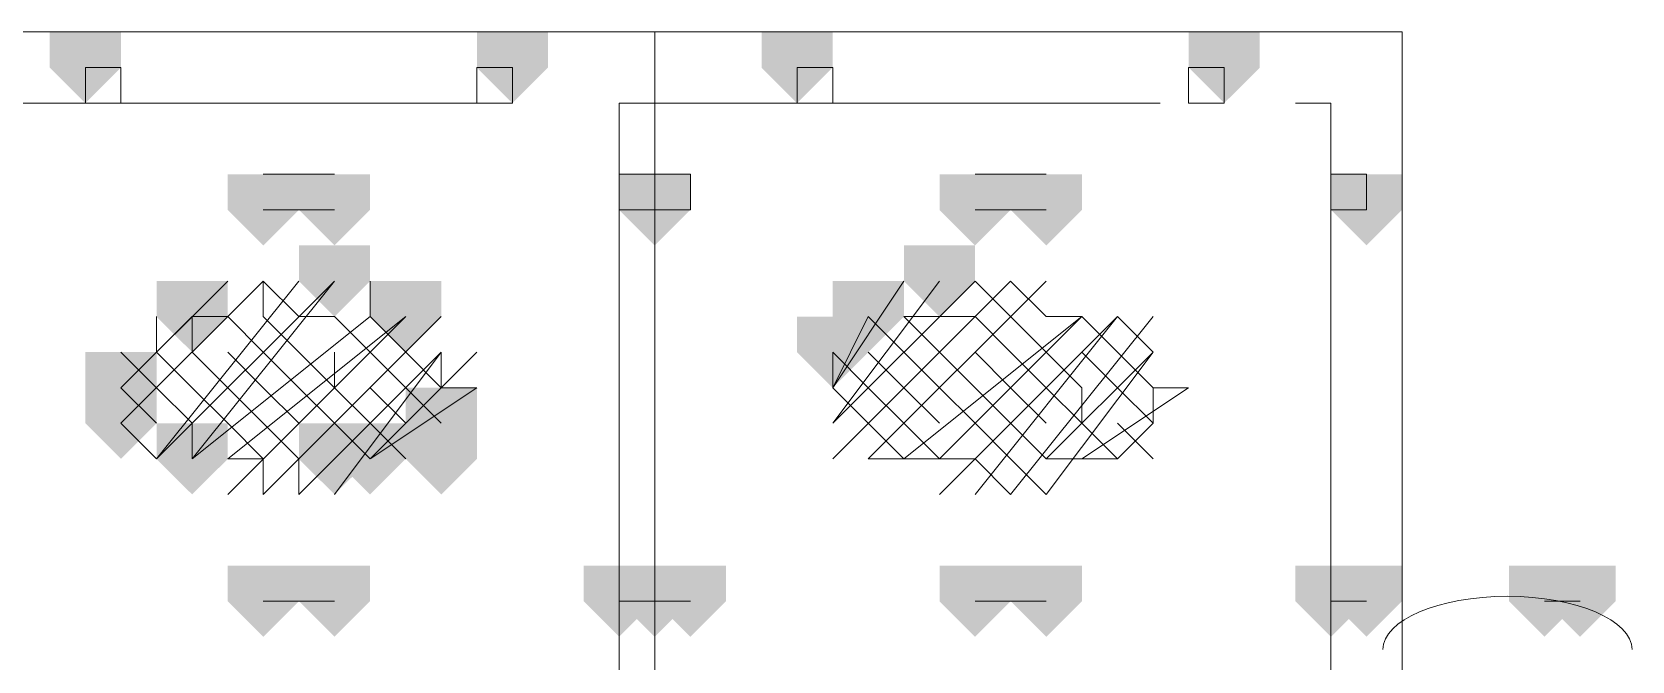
# Model space of a CAD drawing. Header units: millimetres. Extents: x 2315 to 4619, y 1334 to 1897.
# Drawn here: x 3808.509 to 3811.255, y 1518.933 to 1520.012 of the extents above; entities that cross this region are included whole.
import ezdxf

# ---------------------------------------------------------------- set-up
doc = ezdxf.new("R2010")
doc.units = ezdxf.units.MM
doc.linetypes.add('PDF_IMPORT', pattern=[1, 0.8, -0.2])
for name, color, linetype in [('PDF_3中心线层', 1, 'Continuous'), ('PDF_4虚线层', 2, 'Continuous'), ('PDF_5剖面线层', 2, 'Continuous'), ('PDF_细实线层', 7, 'Continuous')]:
    doc.layers.add(name, color=color, linetype=linetype)

msp = doc.modelspace()

# ---------------------------------------------------------------- hatches: boundary and pattern name
at = {"layer": 'PDF_3中心线层', "transparency": 33554559}
for points in [[(3808.6008, 1520.0125), (3808.5397, 1520.0125), (3808.5397, 1519.9514), (3808.6008, 1519.8903), (3808.6619, 1519.9514), (3808.6619, 1520.0125)], [(3808.6008, 1520.0125), (3808.5397, 1520.0125), (3808.5397, 1519.9514), (3808.6008, 1519.8903), (3808.6619, 1519.9514), (3808.6619, 1520.0125)], [(3809.8224, 1520.0125), (3809.7614, 1520.0125), (3809.7614, 1519.9514), (3809.8224, 1519.8903), (3809.8835, 1519.9514), (3809.8835, 1520.0125)], [(3809.8224, 1520.0125), (3809.7614, 1520.0125), (3809.7614, 1519.9514), (3809.8224, 1519.8903), (3809.8835, 1519.9514), (3809.8835, 1520.0125)], [(3809.5781, 1519.7682), (3809.517, 1519.7682), (3809.517, 1519.7071), (3809.5781, 1519.646), (3809.6392, 1519.7071), (3809.6392, 1519.7682)], [(3809.5781, 1519.7682), (3809.517, 1519.7682), (3809.517, 1519.7071), (3809.5781, 1519.646), (3809.6392, 1519.7071), (3809.6392, 1519.7682)], [(3809.5781, 1519.0963), (3809.517, 1519.0963), (3809.517, 1519.0352), (3809.5781, 1518.9741), (3809.6392, 1519.0352), (3809.6392, 1519.0963)], [(3809.5781, 1519.0963), (3809.517, 1519.0963), (3809.517, 1519.0352), (3809.5781, 1518.9741), (3809.6392, 1519.0352), (3809.6392, 1519.0963)], [(3809.5781, 1519.0963), (3809.517, 1519.0963), (3809.517, 1519.0352), (3809.5781, 1518.9741), (3809.6392, 1519.0352), (3809.6392, 1519.0963)], [(3809.5781, 1519.0963), (3809.517, 1519.0963), (3809.517, 1519.0352), (3809.5781, 1518.9741), (3809.6392, 1519.0352), (3809.6392, 1519.0963)], [(3810.7997, 1519.0963), (3810.7387, 1519.0963), (3810.7387, 1519.0352), (3810.7997, 1518.9741), (3810.8608, 1519.0352), (3810.8608, 1519.0963)], [(3810.7997, 1519.0963), (3810.7387, 1519.0963), (3810.7387, 1519.0352), (3810.7997, 1518.9741), (3810.8608, 1519.0352), (3810.8608, 1519.0963)]]:
    msp.add_hatch(color=256, dxfattribs=at).paths.add_polyline_path(points)
at = {"layer": 'PDF_5剖面线层', "transparency": 33554559}
for points in [[(3809.0284, 1519.646), (3808.9673, 1519.646), (3808.9673, 1519.5849), (3809.0284, 1519.5238), (3809.0895, 1519.5849), (3809.0895, 1519.646)], [(3810.0668, 1519.646), (3810.0057, 1519.646), (3810.0057, 1519.5849), (3810.0668, 1519.5238), (3810.1279, 1519.5849), (3810.1279, 1519.646)], [(3808.7841, 1519.5849), (3808.723, 1519.5849), (3808.723, 1519.5238), (3808.7841, 1519.4628), (3808.8452, 1519.5238), (3808.8452, 1519.5849)], [(3809.1506, 1519.5849), (3809.0895, 1519.5849), (3809.0895, 1519.5238), (3809.1506, 1519.4628), (3809.2116, 1519.5238), (3809.2116, 1519.5849)], [(3809.9446, 1519.5849), (3809.8835, 1519.5849), (3809.8835, 1519.5238), (3809.9446, 1519.4628), (3810.0057, 1519.5238), (3810.0057, 1519.5849)], [(3809.8835, 1519.5238), (3809.8224, 1519.5238), (3809.8224, 1519.4628), (3809.8835, 1519.4017), (3809.9446, 1519.4628), (3809.9446, 1519.5238)], [(3808.6619, 1519.4628), (3808.6008, 1519.4628), (3808.6008, 1519.4017), (3808.6619, 1519.3406), (3808.723, 1519.4017), (3808.723, 1519.4628)], [(3808.6619, 1519.4017), (3808.6008, 1519.4017), (3808.6008, 1519.3406), (3808.6619, 1519.2795), (3808.723, 1519.3406), (3808.723, 1519.4017)], [(3809.2116, 1519.4017), (3809.1506, 1519.4017), (3809.1506, 1519.3406), (3809.2116, 1519.2795), (3809.2727, 1519.3406), (3809.2727, 1519.4017)], [(3808.7841, 1519.3406), (3808.723, 1519.3406), (3808.723, 1519.2795), (3808.7841, 1519.2184), (3808.8452, 1519.2795), (3808.8452, 1519.3406)], [(3809.0284, 1519.3406), (3808.9673, 1519.3406), (3808.9673, 1519.2795), (3809.0284, 1519.2184), (3809.0895, 1519.2795), (3809.0895, 1519.3406)], [(3809.0895, 1519.3406), (3809.0284, 1519.3406), (3809.0284, 1519.2795), (3809.0895, 1519.2184), (3809.1506, 1519.2795), (3809.1506, 1519.3406)], [(3809.2116, 1519.3406), (3809.1506, 1519.3406), (3809.1506, 1519.2795), (3809.2116, 1519.2184), (3809.2727, 1519.2795), (3809.2727, 1519.3406)]]:
    msp.add_hatch(color=256, dxfattribs=at).paths.add_polyline_path(points)
at = {"layer": 'PDF_细实线层', "transparency": 33554559}
for points in [[(3808.6008, 1520.0125), (3808.5397, 1520.0125), (3808.5397, 1519.9514), (3808.6008, 1519.8903), (3808.6619, 1519.9514), (3808.6619, 1520.0125)], [(3809.3338, 1520.0125), (3809.2727, 1520.0125), (3809.2727, 1519.9514), (3809.3338, 1519.8903), (3809.3949, 1519.9514), (3809.3949, 1520.0125)], [(3809.8224, 1520.0125), (3809.7614, 1520.0125), (3809.7614, 1519.9514), (3809.8224, 1519.8903), (3809.8835, 1519.9514), (3809.8835, 1520.0125)], [(3810.5554, 1520.0125), (3810.4943, 1520.0125), (3810.4943, 1519.9514), (3810.5554, 1519.8903), (3810.6165, 1519.9514), (3810.6165, 1520.0125)], [(3808.9062, 1519.7682), (3808.8452, 1519.7682), (3808.8452, 1519.7071), (3808.9062, 1519.646), (3808.9673, 1519.7071), (3808.9673, 1519.7682)], [(3809.0284, 1519.7682), (3808.9673, 1519.7682), (3808.9673, 1519.7071), (3809.0284, 1519.646), (3809.0895, 1519.7071), (3809.0895, 1519.7682)], [(3809.5781, 1519.7682), (3809.517, 1519.7682), (3809.517, 1519.7071), (3809.5781, 1519.646), (3809.6392, 1519.7071), (3809.6392, 1519.7682)], [(3810.1279, 1519.7682), (3810.0668, 1519.7682), (3810.0668, 1519.7071), (3810.1279, 1519.646), (3810.1889, 1519.7071), (3810.1889, 1519.7682)], [(3810.25, 1519.7682), (3810.1889, 1519.7682), (3810.1889, 1519.7071), (3810.25, 1519.646), (3810.3111, 1519.7071), (3810.3111, 1519.7682)], [(3810.7997, 1519.7682), (3810.7387, 1519.7682), (3810.7387, 1519.7071), (3810.7997, 1519.646), (3810.8608, 1519.7071), (3810.8608, 1519.7682)], [(3808.9062, 1519.0963), (3808.8452, 1519.0963), (3808.8452, 1519.0352), (3808.9062, 1518.9741), (3808.9673, 1519.0352), (3808.9673, 1519.0963)], [(3809.0284, 1519.0963), (3808.9673, 1519.0963), (3808.9673, 1519.0352), (3809.0284, 1518.9741), (3809.0895, 1519.0352), (3809.0895, 1519.0963)], [(3809.517, 1519.0963), (3809.456, 1519.0963), (3809.456, 1519.0352), (3809.517, 1518.9741), (3809.5781, 1519.0352), (3809.5781, 1519.0963)], [(3809.517, 1519.0963), (3809.456, 1519.0963), (3809.456, 1519.0352), (3809.517, 1518.9741), (3809.5781, 1519.0352), (3809.5781, 1519.0963)], [(3809.5781, 1519.0963), (3809.517, 1519.0963), (3809.517, 1519.0352), (3809.5781, 1518.9741), (3809.6392, 1519.0352), (3809.6392, 1519.0963)], [(3809.6392, 1519.0963), (3809.5781, 1519.0963), (3809.5781, 1519.0352), (3809.6392, 1518.9741), (3809.7003, 1519.0352), (3809.7003, 1519.0963)], [(3809.6392, 1519.0963), (3809.5781, 1519.0963), (3809.5781, 1519.0352), (3809.6392, 1518.9741), (3809.7003, 1519.0352), (3809.7003, 1519.0963)], [(3810.1279, 1519.0963), (3810.0668, 1519.0963), (3810.0668, 1519.0352), (3810.1279, 1518.9741), (3810.1889, 1519.0352), (3810.1889, 1519.0963)], [(3810.25, 1519.0963), (3810.1889, 1519.0963), (3810.1889, 1519.0352), (3810.25, 1518.9741), (3810.3111, 1519.0352), (3810.3111, 1519.0963)], [(3810.7387, 1519.0963), (3810.6776, 1519.0963), (3810.6776, 1519.0352), (3810.7387, 1518.9741), (3810.7997, 1519.0352), (3810.7997, 1519.0963)], [(3810.7997, 1519.0963), (3810.7387, 1519.0963), (3810.7387, 1519.0352), (3810.7997, 1518.9741), (3810.8608, 1519.0352), (3810.8608, 1519.0963)], [(3810.7997, 1519.0963), (3810.7387, 1519.0963), (3810.7387, 1519.0352), (3810.7997, 1518.9741), (3810.8608, 1519.0352), (3810.8608, 1519.0963)], [(3811.1052, 1519.0963), (3811.0441, 1519.0963), (3811.0441, 1519.0352), (3811.1052, 1518.9741), (3811.1662, 1519.0352), (3811.1662, 1519.0963)], [(3811.1662, 1519.0963), (3811.1052, 1519.0963), (3811.1052, 1519.0352), (3811.1662, 1518.9741), (3811.2273, 1519.0352), (3811.2273, 1519.0963)]]:
    msp.add_hatch(color=256, dxfattribs=at).paths.add_polyline_path(points)

# ---------------------------------------------------------------- linework, layer by layer
at = {"layer": 'PDF_3中心线层', "lineweight": 18}
for points in [[(3808.6008, 1519.9514), (3808.6008, 1519.8903)], [(3809.3338, 1519.9514), (3809.3338, 1519.8903), (3809.3338, 1519.9514), (3809.2727, 1519.9514)], [(3809.8224, 1519.9514), (3809.8224, 1519.8903)], [(3810.5554, 1519.9514), (3810.5554, 1519.8903), (3810.5554, 1519.9514), (3810.4943, 1519.9514)], [(3809.5781, 1519.7682), (3809.5781, 1519.7071)], [(3810.7997, 1519.7071), (3810.7387, 1519.7071), (3810.7997, 1519.7071), (3810.7997, 1519.7682)], [(3810.7997, 1519.0352), (3810.7387, 1519.0352)]]:
    msp.add_lwpolyline(points, close=True, dxfattribs=at)
at = {"layer": 'PDF_4虚线层', "lineweight": 18}
msp.add_lwpolyline([(3809.5781, 1520.0125), (3809.5781, 1516.9584)], dxfattribs=at)
at = {"layer": 'PDF_5剖面线层', "lineweight": 13}
for points in [[(3809.0284, 1519.2184), (3809.2116, 1519.4628), (3808.9673, 1519.2184), (3808.9673, 1519.2795), (3808.9062, 1519.3406), (3808.8452, 1519.4017), (3808.7841, 1519.4628), (3808.7841, 1519.5238), (3808.6619, 1519.4017), (3808.8452, 1519.5849)], [(3808.6619, 1519.3406), (3808.9062, 1519.5849), (3808.6619, 1519.3406)], [(3808.9673, 1519.5849), (3808.723, 1519.2795), (3809.0284, 1519.5849), (3808.7841, 1519.2795), (3809.0895, 1519.5238)], [(3809.1506, 1519.2795), (3809.0895, 1519.3406), (3809.0284, 1519.4017), (3808.9673, 1519.4628), (3808.9062, 1519.5238), (3808.9062, 1519.5849), (3808.9673, 1519.5238), (3809.0284, 1519.5238), (3809.0895, 1519.4628), (3809.1506, 1519.4017), (3809.2116, 1519.3406)], [(3809.2727, 1519.4628), (3809.0895, 1519.2795), (3809.2727, 1519.4017), (3809.2116, 1519.4017), (3809.1506, 1519.4628), (3809.0895, 1519.5238), (3809.0895, 1519.5849)], [(3810.0668, 1519.5849), (3809.8835, 1519.3406), (3810.1279, 1519.5849), (3810.1889, 1519.5238), (3810.25, 1519.4628), (3810.3111, 1519.4017), (3810.3111, 1519.3406)], [(3809.8835, 1519.2795), (3810.1889, 1519.5849), (3810.25, 1519.5238), (3810.3111, 1519.5238), (3810.3722, 1519.4628), (3810.4333, 1519.4017), (3810.4943, 1519.4017), (3810.3111, 1519.2795), (3810.25, 1519.2795)], [(3810.3722, 1519.2795), (3810.3111, 1519.3406), (3810.25, 1519.4017), (3810.1889, 1519.4628), (3810.1279, 1519.5238), (3810.0668, 1519.5238), (3810.0057, 1519.5238), (3810.0668, 1519.4628), (3810.1279, 1519.4017), (3810.1889, 1519.3406), (3810.25, 1519.2795), (3810.4333, 1519.4628), (3810.25, 1519.2184), (3810.1889, 1519.2795), (3810.1279, 1519.3406), (3810.0668, 1519.4017), (3810.0057, 1519.4628), (3809.9446, 1519.5238), (3809.8835, 1519.4017), (3810.0057, 1519.5849)], [(3809.9446, 1519.2795), (3810.25, 1519.5849), (3809.9446, 1519.2795)], [(3808.9062, 1519.2795), (3808.8452, 1519.3406), (3808.7841, 1519.4017), (3808.723, 1519.4628), (3808.723, 1519.5238)], [(3809.0895, 1519.2795), (3809.0284, 1519.3406), (3808.9673, 1519.4017), (3808.9062, 1519.4628), (3808.8452, 1519.5238), (3808.7841, 1519.5238)], [(3809.2116, 1519.5238), (3808.9062, 1519.2184), (3808.9062, 1519.2795), (3808.8452, 1519.2795), (3809.1506, 1519.5238), (3808.8452, 1519.2184)], [(3809.9446, 1519.2795), (3810.0057, 1519.2795), (3810.3111, 1519.5238), (3810.0668, 1519.2795), (3810.1279, 1519.2795), (3810.1889, 1519.2184), (3810.4333, 1519.5238)], [(3810.0668, 1519.2184), (3810.3722, 1519.5238), (3810.1279, 1519.2184)], [(3810.4333, 1519.4628), (3810.3722, 1519.5238)], [(3808.7841, 1519.2795), (3808.7841, 1519.3406), (3808.723, 1519.4017), (3808.6619, 1519.4628)], [(3808.9673, 1519.3406), (3808.9062, 1519.4017), (3808.8452, 1519.4628)], [(3809.0284, 1519.4017), (3809.0284, 1519.4628)], [(3809.2116, 1519.4017), (3809.2116, 1519.4628)], [(3810.0668, 1519.3406), (3810.0057, 1519.4017), (3809.9446, 1519.4628)], [(3810.25, 1519.3406), (3810.1889, 1519.4017), (3810.1279, 1519.4628)], [(3810.3111, 1519.2795), (3810.3722, 1519.2795), (3810.4333, 1519.3406), (3810.3722, 1519.4017), (3810.3111, 1519.4628)], [(3808.723, 1519.3406), (3808.6619, 1519.4017)], [(3809.1506, 1519.3406), (3809.0895, 1519.4017)], [(3810.4333, 1519.3406), (3810.4333, 1519.4017)], [(3808.723, 1519.2795), (3808.6619, 1519.3406)], [(3810.4333, 1519.2795), (3810.3722, 1519.3406)]]:
    msp.add_lwpolyline(points, dxfattribs=at)
msp.add_lwpolyline([(3809.8835, 1519.4628), (3809.9446, 1519.4017), (3810.0057, 1519.3406), (3810.0668, 1519.2795), (3810.0057, 1519.2795), (3809.9446, 1519.3406), (3809.8835, 1519.4017)], close=True, dxfattribs=at)
at = {"layer": 'PDF_细实线层', "lineweight": 18}
for points in [[(3810.8608, 1517.1417), (3810.8608, 1516.9584), (3802.1873, 1516.9584), (3802.1873, 1520.0125), (3810.8608, 1520.0125), (3810.8608, 1517.2638), (3802.1873, 1517.2638)], [(3808.4176, 1519.8903), (3808.4176, 1518.8519), (3809.517, 1518.8519), (3809.517, 1519.8903)], [(3809.5781, 1519.8903), (3809.5781, 1518.8519), (3810.7387, 1518.8519), (3810.7387, 1519.8903)], [(3808.9062, 1519.7682), (3809.0284, 1519.7682)], [(3810.1279, 1519.7682), (3810.25, 1519.7682)], [(3809.0284, 1519.7071), (3808.9062, 1519.7071)], [(3810.25, 1519.7071), (3810.1279, 1519.7071)], [(3809.0284, 1519.0352), (3808.9062, 1519.0352), (3809.0284, 1519.0352)], [(3809.6392, 1519.0352), (3809.517, 1519.0352), (3809.6392, 1519.0352)], [(3809.6392, 1519.0352), (3809.517, 1519.0352), (3809.6392, 1519.0352)], [(3810.25, 1519.0352), (3810.1279, 1519.0352), (3810.25, 1519.0352)], [(3811.1662, 1519.0352), (3811.1052, 1519.0352)]]:
    msp.add_lwpolyline(points, dxfattribs=at)
for points in [[(3808.6008, 1519.9514), (3808.6008, 1519.8903), (3808.6619, 1519.8903), (3808.6619, 1519.9514)], [(3809.3338, 1519.9514), (3809.3338, 1519.8903), (3809.2727, 1519.8903), (3809.2727, 1519.9514)], [(3809.8224, 1519.9514), (3809.8224, 1519.8903), (3809.8835, 1519.8903), (3809.8835, 1519.9514)], [(3810.5554, 1519.9514), (3810.5554, 1519.8903), (3810.4943, 1519.8903), (3810.4943, 1519.9514)], [(3809.517, 1519.7682), (3809.6392, 1519.7682), (3809.6392, 1519.7071), (3809.517, 1519.7071)], [(3809.517, 1519.7682), (3809.6392, 1519.7682), (3809.6392, 1519.7071), (3809.517, 1519.7071)], [(3810.7997, 1519.7071), (3810.7387, 1519.7071), (3810.7387, 1519.7682), (3810.7997, 1519.7682)], [(3810.7997, 1519.0352), (3810.7387, 1519.0352)]]:
    msp.add_lwpolyline(points, close=True, dxfattribs=at)
at = {"layer": 'PDF_细实线层', "linetype": 'PDF_IMPORT', "lineweight": 18, "ltscale": 1.160541}
msp.add_lwpolyline([(3807.196, 1519.8903), (3810.7387, 1519.8903)], dxfattribs=at)
at = {"layer": 'PDF_细实线层', "lineweight": 18}
for points in [[(3811.0416, 1519.0436), (3810.9235, 1519.0436), (3810.8278, 1519.0026), (3810.8278, 1518.952)], [(3811.2554, 1518.952), (3811.2554, 1519.0026), (3811.1597, 1519.0436), (3811.0416, 1519.0436)]]:
    msp.add_open_spline(points, degree=3, dxfattribs=at)

doc.saveas('drawing.dxf')
